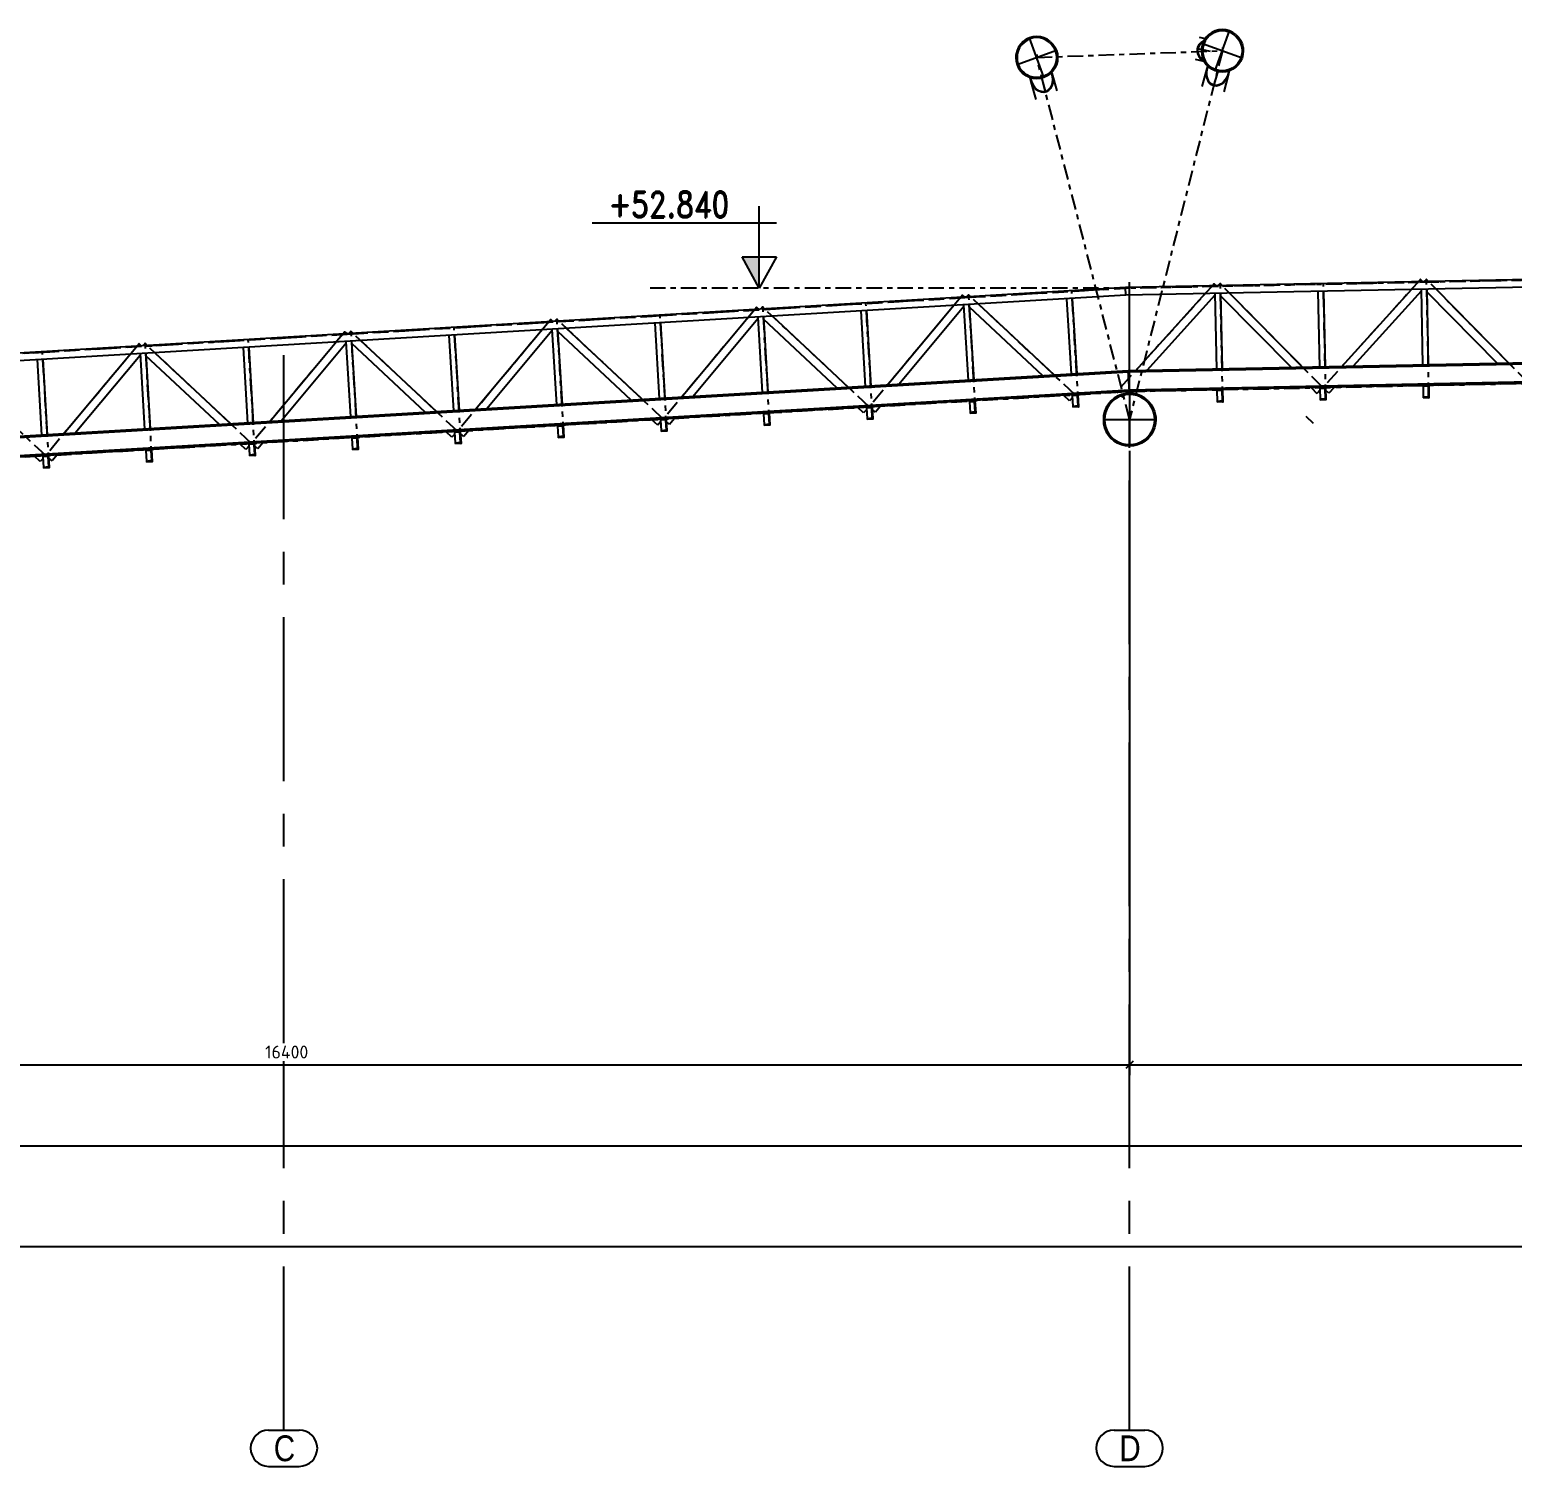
# Model space of a CAD drawing. Header units: millimetres. Extents: x 2368 to 8313, y 7493 to 11698.
# Drawn here: x 4675.3 to 4962.8, y 10291.8 to 10570.3 of the extents above; entities that cross this region are included whole.
import ezdxf
from ezdxf.enums import TextEntityAlignment as Align

# ---------------------------------------------------------------- set-up
doc = ezdxf.new("R2010")
doc.units = ezdxf.units.MM
for name, pattern in [('CENTER', [50.8, 31.75, -6.35, 6.35, -6.35]), ('XKITLINE00', [0]), ('XKITLINE02', [4, 2, -2]), ('XKITLINE03', [6, 3, -1, 1, -1])]:
    doc.linetypes.add(name, pattern=pattern)
doc.layers.add('3', color=120, linetype='Continuous')
doc.styles.add('ARIAL_NARROW', font='ARIALN.TTF')
doc.styles.add('ISOCPEUR', font='isocpeur.ttf')
doc.styles.add('ROMAND', font='romand.shx')

msp = doc.modelspace()

# ---------------------------------------------------------------- linework, layer by layer
at = {"color": 8, "linetype": 'XKITLINE00'}
for p, q in [((4868.5582, 10568.4735), (4867.9785, 10568.0625)), ((4869.1996, 10568.7763), (4868.5582, 10568.4735)), ((4869.2803, 10568.5517), (4868.6762, 10568.2665)), ((4869.8832, 10568.9617), (4869.1996, 10568.7763)), ((4869.9242, 10568.7264), (4869.2803, 10568.5517)), ((4870.5882, 10569.0241), (4869.8832, 10568.9617)), ((4870.5882, 10568.7852), (4869.9242, 10568.7264)), ((4871.2932, 10568.9617), (4870.5882, 10569.0241)), ((4871.2522, 10568.7264), (4870.5882, 10568.7852)), ((4871.8961, 10568.5517), (4871.2522, 10568.7264)), ((4871.9768, 10568.7763), (4871.2932, 10568.9617)), ((4872.5002, 10568.2665), (4871.8961, 10568.5517)), ((4872.6182, 10568.4735), (4871.9768, 10568.7763)), ((4873.1979, 10568.0625), (4872.6182, 10568.4735)), ((4903.0518, 10568.6457), (4902.1344, 10568.8466)), ((4903.0707, 10568.3803), (4902.9953, 10568.1798)), ((4903.0518, 10568.6457), (4903.0978, 10568.5593)), ((4903.0978, 10568.5593), (4903.0707, 10568.3803)), ((4903.478, 10568.8686), (4903.0721, 10568.2817)), ((4903.6588, 10568.715), (4903.2765, 10568.1623)), ((4903.9785, 10569.3751), (4903.478, 10568.8686)), ((4904.1302, 10569.1921), (4903.6588, 10568.715)), ((4904.5582, 10569.786), (4903.9785, 10569.3751)), ((4904.6762, 10569.5791), (4904.1302, 10569.1921)), ((4905.1996, 10570.0888), (4904.5582, 10569.786)), ((4905.2803, 10569.8643), (4904.6762, 10569.5791)), ((4905.8832, 10570.2742), (4905.1996, 10570.0888)), ((4905.9242, 10570.0389), (4905.2803, 10569.8643)), ((4906.5882, 10570.3366), (4905.8832, 10570.2742)), ((4906.5882, 10570.0977), (4905.9242, 10570.0389)), ((4907.2932, 10570.2742), (4906.5882, 10570.3366)), ((4907.2522, 10570.0389), (4906.5882, 10570.0977)), ((4907.8961, 10569.8643), (4907.2522, 10570.0389)), ((4907.9768, 10570.0888), (4907.2932, 10570.2742)), ((4908.5002, 10569.5791), (4907.8961, 10569.8643)), ((4908.6182, 10569.786), (4907.9768, 10570.0888)), ((4909.0462, 10569.1921), (4908.5002, 10569.5791)), ((4909.1979, 10569.3751), (4908.6182, 10569.786)), ((4909.0462, 10569.1921), (4909.5175, 10568.715)), ((4909.1979, 10569.3751), (4909.6983, 10568.8686)), ((4909.5175, 10568.715), (4909.8999, 10568.1623)), ((4909.6983, 10568.8686), (4910.1042, 10568.2817)), ((4866.5899, 10565.6275), (4866.5282, 10564.9137)), ((4866.5282, 10565.546), (4866.5282, 10564.9137)), ((4866.773, 10566.3196), (4866.5899, 10565.6275)), ((4866.8223, 10565.586), (4866.7642, 10564.9137)), ((4867.0721, 10566.9689), (4866.773, 10566.3196)), ((4866.9948, 10566.2379), (4866.8223, 10565.586)), ((4867.2765, 10566.8495), (4866.9948, 10566.2379)), ((4867.478, 10567.5559), (4867.0721, 10566.9689)), ((4867.6588, 10567.4023), (4867.2765, 10566.8495)), ((4867.9785, 10568.0625), (4867.478, 10567.5559)), ((4868.1302, 10567.8795), (4867.6588, 10567.4023)), ((4868.6762, 10568.2665), (4868.1302, 10567.8795)), ((4873.0462, 10567.8795), (4872.5002, 10568.2665)), ((4873.0462, 10567.8795), (4873.5175, 10567.4023)), ((4873.1979, 10568.0625), (4873.6983, 10567.5559)), ((4873.5175, 10567.4023), (4873.8999, 10566.8495)), ((4873.6983, 10567.5559), (4874.1042, 10566.9689)), ((4873.8999, 10566.8495), (4874.1816, 10566.2379)), ((4874.1042, 10566.9689), (4874.4033, 10566.3196)), ((4874.1816, 10566.2379), (4874.3541, 10565.586)), ((4874.3541, 10565.586), (4874.4122, 10564.9137)), ((4874.4033, 10566.3196), (4874.5865, 10565.6275)), ((4874.5865, 10565.6275), (4874.6482, 10564.9137)), ((4874.6482, 10565.546), (4874.6482, 10564.9137)), ((4901.6944, 10566.612), (4901.677, 10566.1196)), ((4901.677, 10566.1196), (4901.7883, 10565.6285)), ((4901.8396, 10567.081), (4901.6944, 10566.612)), ((4901.7883, 10565.6285), (4902.0227, 10565.1633)), ((4901.8108, 10566.5907), (4901.7942, 10566.1208)), ((4901.7942, 10566.1208), (4901.9004, 10565.6521)), ((4901.9493, 10567.0382), (4901.8108, 10566.5907)), ((4902.1053, 10567.503), (4901.8396, 10567.081)), ((4901.9004, 10565.6521), (4902.1241, 10565.2081)), ((4902.2029, 10567.4409), (4901.9493, 10567.0382)), ((4902.4783, 10567.8569), (4902.1053, 10567.503)), ((4902.5589, 10567.7787), (4902.2029, 10567.4409)), ((4902.9397, 10568.1249), (4902.4783, 10567.8569)), ((4902.5899, 10566.9405), (4902.5282, 10566.2268)), ((4902.5282, 10566.8551), (4902.5282, 10566.2268)), ((4902.5282, 10566.2268), (4902.5899, 10565.5132)), ((4902.923, 10567.9902), (4902.5589, 10567.7787)), ((4902.773, 10567.6325), (4902.5899, 10566.9405)), ((4902.5899, 10565.5132), (4902.773, 10564.8212)), ((4902.8223, 10566.899), (4902.7642, 10566.2268)), ((4902.7642, 10566.2268), (4902.8223, 10565.5547)), ((4903.0721, 10568.2817), (4902.773, 10567.6325)), ((4902.9948, 10567.5508), (4902.8223, 10566.899)), ((4902.8223, 10565.5547), (4902.9948, 10564.9029)), ((4902.9858, 10568.1396), (4902.923, 10567.9902)), ((4902.9858, 10568.1396), (4902.9397, 10568.1249)), ((4902.9953, 10568.1798), (4902.9858, 10568.1396)), ((4903.2765, 10568.1623), (4902.9948, 10567.5508)), ((4909.8999, 10568.1623), (4910.1816, 10567.5508)), ((4910.1042, 10568.2817), (4910.4033, 10567.6325)), ((4910.1816, 10567.5508), (4910.3541, 10566.899)), ((4910.3541, 10565.5547), (4910.1816, 10564.9029)), ((4910.3541, 10566.899), (4910.4122, 10566.2268)), ((4910.4122, 10566.2268), (4910.3541, 10565.5547)), ((4910.4033, 10567.6325), (4910.5865, 10566.9405)), ((4910.5865, 10565.5132), (4910.4033, 10564.8212)), ((4910.5865, 10566.9405), (4910.6482, 10566.2268)), ((4910.6482, 10566.2268), (4910.5865, 10565.5132)), ((4910.6482, 10566.8551), (4910.6482, 10566.2268)), ((4866.5282, 10564.9137), (4866.5899, 10564.2)), ((4866.5899, 10564.2), (4866.773, 10563.5079)), ((4866.7642, 10564.9137), (4866.8223, 10564.2415)), ((4866.773, 10563.5079), (4867.0721, 10562.8585)), ((4866.8223, 10564.2415), (4866.9948, 10563.5896)), ((4866.9948, 10563.5896), (4867.2765, 10562.978)), ((4867.0721, 10562.8585), (4867.478, 10562.2716)), ((4867.2765, 10562.978), (4867.6588, 10562.4252)), ((4873.8999, 10562.978), (4873.5175, 10562.4252)), ((4874.1042, 10562.8585), (4873.6983, 10562.2716)), ((4874.1816, 10563.5896), (4873.8999, 10562.978)), ((4874.4033, 10563.5079), (4874.1042, 10562.8585)), ((4874.3541, 10564.2415), (4874.1816, 10563.5896)), ((4874.4122, 10564.9137), (4874.3541, 10564.2415)), ((4874.5865, 10564.2), (4874.4033, 10563.5079)), ((4874.6482, 10564.9137), (4874.5865, 10564.2)), ((4903.0809, 10564.1593), (4901.4038, 10564.5265)), ((4902.0227, 10565.1633), (4902.3685, 10564.7473)), ((4902.1241, 10565.2081), (4902.4541, 10564.8111)), ((4902.8083, 10564.4014), (4902.3685, 10564.7473)), ((4902.8738, 10564.481), (4902.4541, 10564.8111)), ((4903.557, 10562.8323), (4902.6017, 10559.3223)), ((4902.773, 10564.8212), (4903.0721, 10564.172)), ((4903.0071, 10564.301), (4902.8083, 10564.4014)), ((4902.9311, 10564.4521), (4902.8738, 10564.481)), ((4902.9311, 10564.4521), (4903.0071, 10564.301)), ((4902.9311, 10564.4521), (4902.9607, 10564.4138)), ((4902.9948, 10564.9029), (4903.2765, 10564.2914)), ((4903.0071, 10564.301), (4903.0209, 10564.2831)), ((4903.0721, 10564.172), (4903.478, 10563.5851)), ((4903.2765, 10564.2914), (4903.6588, 10563.7387)), ((4903.557, 10562.8323), (4903.4452, 10562.1815)), ((4903.478, 10563.5851), (4903.9785, 10563.0786)), ((4903.6541, 10562.8083), (4903.5474, 10562.1871)), ((4903.7246, 10563.3116), (4903.557, 10562.8323)), ((4903.8002, 10563.2261), (4903.6541, 10562.8083)), ((4903.6588, 10563.7387), (4904.1302, 10563.2616)), ((4903.7383, 10563.3205), (4903.7246, 10563.3116)), ((4903.7246, 10563.3116), (4903.8002, 10563.2261)), ((4903.8045, 10563.229), (4903.8002, 10563.2261)), ((4903.8178, 10563.2401), (4903.8045, 10563.229)), ((4904.5582, 10562.6677), (4903.9785, 10563.0786)), ((4904.6762, 10562.8746), (4904.1302, 10563.2616)), ((4905.1996, 10562.3649), (4904.5582, 10562.6677)), ((4905.2803, 10562.5894), (4904.6762, 10562.8746)), ((4905.9242, 10562.4148), (4905.2803, 10562.5894)), ((4907.8961, 10562.5894), (4907.2522, 10562.4148)), ((4908.5002, 10562.8746), (4907.8961, 10562.5894)), ((4908.6182, 10562.6677), (4907.9768, 10562.3649)), ((4909.0462, 10563.2616), (4908.5002, 10562.8746)), ((4909.1979, 10563.0786), (4908.6182, 10562.6677)), ((4909.5175, 10563.7387), (4909.0462, 10563.2616)), ((4909.6983, 10563.5851), (4909.1979, 10563.0786)), ((4909.8999, 10564.2914), (4909.5175, 10563.7387)), ((4910.1042, 10564.172), (4909.6983, 10563.5851)), ((4910.1816, 10564.9029), (4909.8999, 10564.2914)), ((4910.4033, 10564.8212), (4910.1042, 10564.172)), ((4867.478, 10562.2716), (4867.9785, 10561.765)), ((4867.6588, 10562.4252), (4868.1302, 10561.948)), ((4868.5582, 10561.354), (4867.9785, 10561.765)), ((4868.6762, 10561.561), (4868.1302, 10561.948)), ((4869.1996, 10561.0512), (4868.5582, 10561.354)), ((4869.2803, 10561.2758), (4868.6762, 10561.561)), ((4869.8832, 10560.8658), (4869.1996, 10561.0512)), ((4869.9242, 10561.1011), (4869.2803, 10561.2758)), ((4869.2906, 10561.0266), (4869.2829, 10561.022)), ((4869.3876, 10560.98), (4869.2829, 10561.022)), ((4869.2829, 10561.022), (4869.2965, 10560.8621)), ((4869.2965, 10560.8621), (4869.4612, 10560.2264)), ((4869.4108, 10560.9939), (4869.3876, 10560.98)), ((4869.3876, 10560.98), (4869.3968, 10560.8712)), ((4869.3968, 10560.8712), (4869.554, 10560.2645)), ((4869.4612, 10560.2264), (4870.4165, 10556.7926)), ((4869.4612, 10560.2264), (4869.7279, 10559.6325)), ((4869.554, 10560.2645), (4869.8085, 10559.6977)), ((4869.8085, 10559.6977), (4870.1475, 10559.1992)), ((4870.5882, 10560.8033), (4869.8832, 10560.8658)), ((4870.5882, 10561.0423), (4869.9242, 10561.1011)), ((4871.2522, 10561.1011), (4870.5882, 10561.0423)), ((4871.2932, 10560.8658), (4870.5882, 10560.8033)), ((4871.8961, 10561.2758), (4871.2522, 10561.1011)), ((4871.9768, 10561.0512), (4871.2932, 10560.8658)), ((4872.5002, 10561.561), (4871.8961, 10561.2758)), ((4872.6182, 10561.354), (4871.9768, 10561.0512)), ((4873.0462, 10561.948), (4872.5002, 10561.561)), ((4873.1979, 10561.765), (4872.6182, 10561.354)), ((4873.5175, 10562.4252), (4873.0462, 10561.948)), ((4873.6983, 10562.2716), (4873.1979, 10561.765)), ((4873.3836, 10561.9344), (4873.3681, 10561.9373)), ((4873.3977, 10561.935), (4873.3836, 10561.9344)), ((4873.4704, 10562.0178), (4873.3977, 10561.935)), ((4873.3977, 10561.935), (4873.4328, 10561.857)), ((4873.5865, 10560.0392), (4873.426, 10559.4956)), ((4873.4328, 10561.857), (4873.59, 10561.2502)), ((4873.4704, 10562.0178), (4873.4467, 10562.0169)), ((4873.4704, 10562.0178), (4873.5256, 10561.8951)), ((4873.6867, 10559.9903), (4873.5184, 10559.4207)), ((4873.5256, 10561.8951), (4874.4809, 10558.4613)), ((4873.5256, 10561.8951), (4873.6904, 10561.2593)), ((4873.6422, 10560.634), (4873.5865, 10560.0392)), ((4873.59, 10561.2502), (4873.6422, 10560.634)), ((4873.745, 10560.6136), (4873.6867, 10559.9903)), ((4873.6904, 10561.2593), (4873.745, 10560.6136)), ((4903.4452, 10562.1815), (4903.4457, 10561.5368)), ((4903.4457, 10561.5368), (4903.5583, 10560.9307)), ((4903.5474, 10562.1871), (4903.5479, 10561.5719)), ((4903.5479, 10561.5719), (4903.6554, 10560.9935)), ((4903.5583, 10560.9307), (4903.7775, 10560.3935)), ((4903.6554, 10560.9935), (4903.8645, 10560.4808)), ((4903.7775, 10560.3935), (4904.0922, 10559.9522)), ((4903.8645, 10560.4808), (4904.1649, 10560.0596)), ((4904.4867, 10559.6289), (4904.0922, 10559.9522)), ((4904.5413, 10559.7511), (4904.1649, 10560.0596)), ((4904.9751, 10559.5706), (4904.5413, 10559.7511)), ((4905.8832, 10562.1795), (4905.1996, 10562.3649)), ((4906.5882, 10562.1171), (4905.8832, 10562.1795)), ((4906.5882, 10562.356), (4905.9242, 10562.4148)), ((4906.3944, 10559.8537), (4905.9254, 10559.6232)), ((4906.4285, 10559.7364), (4905.937, 10559.4949)), ((4906.8278, 10560.2071), (4906.3944, 10559.8537)), ((4906.8826, 10560.1067), (4906.4285, 10559.7364)), ((4907.2522, 10562.4148), (4906.5882, 10562.356)), ((4907.2932, 10562.1795), (4906.5882, 10562.1171)), ((4907.2037, 10560.6657), (4906.8278, 10560.2071)), ((4907.8088, 10561.7783), (4906.8535, 10558.2683)), ((4907.2765, 10560.5872), (4906.8826, 10560.1067)), ((4907.5034, 10561.2065), (4907.2037, 10560.6657)), ((4907.5905, 10561.1539), (4907.2765, 10560.5872)), ((4907.9768, 10562.3649), (4907.2932, 10562.1795)), ((4907.7117, 10561.8024), (4907.5034, 10561.2065)), ((4907.8088, 10561.7783), (4907.5905, 10561.1539)), ((4907.7964, 10562.2954), (4907.7117, 10561.8024)), ((4907.788, 10562.312), (4907.7847, 10562.3128)), ((4907.788, 10562.312), (4907.7964, 10562.2954)), ((4907.9052, 10562.3395), (4907.7964, 10562.2954)), ((4907.9052, 10562.3395), (4907.8088, 10561.7783)), ((4907.9025, 10562.3448), (4907.9052, 10562.3395)), ((4869.7279, 10559.6325), (4870.0831, 10559.1102)), ((4870.5091, 10558.6857), (4870.0831, 10559.1102)), ((4870.554, 10558.7941), (4870.1475, 10559.1992)), ((4870.9844, 10558.3803), (4870.5091, 10558.6857)), ((4871.0076, 10558.5027), (4870.554, 10558.7941)), ((4871.4852, 10558.2093), (4870.9844, 10558.3803)), ((4871.4856, 10558.3395), (4871.0076, 10558.5027)), ((4871.9864, 10558.1813), (4871.4852, 10558.2093)), ((4871.9639, 10558.3128), (4871.4856, 10558.3395)), ((4872.4186, 10558.4238), (4871.9639, 10558.3128)), ((4872.4629, 10558.2977), (4871.9864, 10558.1813)), ((4872.827, 10558.6671), (4872.4186, 10558.4238)), ((4872.8908, 10558.5526), (4872.4629, 10558.2977)), ((4873.1685, 10559.0305), (4872.827, 10558.6671)), ((4873.2486, 10558.9333), (4872.8908, 10558.5526)), ((4873.426, 10559.4956), (4873.1685, 10559.0305)), ((4873.5184, 10559.4207), (4873.2486, 10558.9333)), ((4904.9412, 10559.4398), (4904.4867, 10559.6289)), ((4905.4328, 10559.3943), (4904.9412, 10559.4398)), ((4905.4443, 10559.5273), (4904.9751, 10559.5706)), ((4905.937, 10559.4949), (4905.4328, 10559.3943)), ((4905.9254, 10559.6232), (4905.4443, 10559.5273)), ((4886.2819, 10499.3027), (4885.6022, 10498.881)), ((4887.0184, 10499.6115), (4886.2819, 10499.3027)), ((4887.0913, 10499.3843), (4886.3891, 10499.0898)), ((4887.7935, 10499.7999), (4887.0184, 10499.6115)), ((4887.8304, 10499.5639), (4887.0913, 10499.3843)), ((4888.5882, 10499.8632), (4887.7935, 10499.7999)), ((4888.5882, 10499.6243), (4887.8304, 10499.5639)), ((4889.3829, 10499.7999), (4888.5882, 10499.8632)), ((4889.346, 10499.5639), (4888.5882, 10499.6243)), ((4890.0851, 10499.3843), (4889.346, 10499.5639)), ((4890.158, 10499.6115), (4889.3829, 10499.7999)), ((4890.7873, 10499.0898), (4890.0851, 10499.3843)), ((4890.8945, 10499.3027), (4890.158, 10499.6115)), ((4891.5741, 10498.881), (4890.8945, 10499.3027)), ((4884.0619, 10497.0552), (4883.7568, 10496.3097)), ((4884.2721, 10496.9468), (4883.9813, 10496.2359)), ((4884.4784, 10497.7433), (4884.0619, 10497.0552)), ((4884.6693, 10497.6029), (4884.2721, 10496.9468)), ((4884.9961, 10498.3569), (4884.4784, 10497.7433)), ((4885.163, 10498.188), (4884.6693, 10497.6029)), ((4885.6022, 10498.881), (4884.9961, 10498.3569)), ((4885.741, 10498.6877), (4885.163, 10498.188)), ((4886.3891, 10499.0898), (4885.741, 10498.6877)), ((4891.4354, 10498.6877), (4890.7873, 10499.0898)), ((4892.0134, 10498.188), (4891.4354, 10498.6877)), ((4892.1803, 10498.3569), (4891.5741, 10498.881)), ((4892.0134, 10498.188), (4892.5071, 10497.6029)), ((4892.1803, 10498.3569), (4892.698, 10497.7433)), ((4892.5071, 10497.6029), (4892.9042, 10496.9468)), ((4892.698, 10497.7433), (4893.1145, 10497.0552)), ((4892.9042, 10496.9468), (4893.1951, 10496.2359)), ((4893.1145, 10497.0552), (4893.4196, 10496.3097)), ((4883.5707, 10495.525), (4883.5082, 10494.7205)), ((4883.5082, 10494.7205), (4883.5707, 10493.9161)), ((4883.7568, 10496.3097), (4883.5707, 10495.525)), ((4883.5707, 10493.9161), (4883.7568, 10493.1314)), ((4883.8038, 10495.4877), (4883.7442, 10494.7205)), ((4883.7442, 10494.7205), (4883.8038, 10493.9534)), ((4883.9813, 10496.2359), (4883.8038, 10495.4877)), ((4883.8038, 10493.9534), (4883.9813, 10493.2052)), ((4893.1951, 10496.2359), (4893.3725, 10495.4877)), ((4893.3725, 10493.9534), (4893.1951, 10493.2052)), ((4893.3725, 10495.4877), (4893.4322, 10494.7205)), ((4893.4322, 10494.7205), (4893.3725, 10493.9534)), ((4893.4196, 10496.3097), (4893.6056, 10495.525)), ((4893.6056, 10493.9161), (4893.4196, 10493.1314)), ((4893.6056, 10495.525), (4893.6682, 10494.7205)), ((4893.6682, 10494.7205), (4893.6056, 10493.9161)), ((4893.6682, 10495.3506), (4893.6682, 10494.7205)), ((4883.7568, 10493.1314), (4884.0619, 10492.3858)), ((4883.9813, 10493.2052), (4884.2721, 10492.4943)), ((4884.0619, 10492.3858), (4884.4784, 10491.6978)), ((4884.2721, 10492.4943), (4884.6693, 10491.8382)), ((4884.4784, 10491.6978), (4884.9961, 10491.0842)), ((4884.6693, 10491.8382), (4885.163, 10491.2531)), ((4885.6022, 10490.5601), (4884.9961, 10491.0842)), ((4885.741, 10490.7534), (4885.163, 10491.2531)), ((4886.3891, 10490.3513), (4885.741, 10490.7534)), ((4891.4354, 10490.7534), (4890.7873, 10490.3513)), ((4892.0134, 10491.2531), (4891.4354, 10490.7534)), ((4892.1803, 10491.0842), (4891.5741, 10490.5601)), ((4892.5071, 10491.8382), (4892.0134, 10491.2531)), ((4892.698, 10491.6978), (4892.1803, 10491.0842)), ((4892.9042, 10492.4943), (4892.5071, 10491.8382)), ((4893.1145, 10492.3858), (4892.698, 10491.6978)), ((4893.1951, 10493.2052), (4892.9042, 10492.4943)), ((4893.4196, 10493.1314), (4893.1145, 10492.3858)), ((4886.2819, 10490.1384), (4885.6022, 10490.5601)), ((4887.0184, 10489.8296), (4886.2819, 10490.1384)), ((4887.0913, 10490.0568), (4886.3891, 10490.3513)), ((4887.7935, 10489.6412), (4887.0184, 10489.8296)), ((4887.8304, 10489.8772), (4887.0913, 10490.0568)), ((4888.5882, 10489.5779), (4887.7935, 10489.6412)), ((4888.5882, 10489.8168), (4887.8304, 10489.8772)), ((4889.346, 10489.8772), (4888.5882, 10489.8168)), ((4889.3829, 10489.6412), (4888.5882, 10489.5779)), ((4890.0851, 10490.0568), (4889.346, 10489.8772)), ((4890.158, 10489.8296), (4889.3829, 10489.6412)), ((4890.7873, 10490.3513), (4890.0851, 10490.0568)), ((4890.8945, 10490.1384), (4890.158, 10489.8296)), ((4891.5741, 10490.5601), (4890.8945, 10490.1384))]:
    msp.add_line(p, q, dxfattribs=at)
at = {"color": 3, "linetype": 'XKITLINE00'}
for p, q in [((4871.9768, 10561.1164), (4869.1996, 10568.7783)), ((4905.1996, 10562.4285), (4907.9768, 10570.0908)), ((4866.773, 10563.553), (4874.4033, 10566.3417)), ((4902.773, 10567.654), (4910.4033, 10564.8652)), ((4888.5882, 10499.8632), (4888.5882, 10489.6609)), ((4883.5082, 10494.762), (4893.6682, 10494.762)), ((4721.6155, 10298.7746), (4727.5608, 10298.7746)), ((4885.6155, 10298.7746), (4891.5608, 10298.7746)), ((4721.6155, 10291.7746), (4727.5608, 10291.7746)), ((4885.6155, 10291.7746), (4891.5608, 10291.7746))]:
    msp.add_line(p, q, dxfattribs=at)
at = {"color": 7, "linetype": 'XKITLINE00'}
for p, q in [((4871.1273, 10568.7375), (4871.3391, 10568.9492)), ((4907.1267, 10570.05), (4907.3386, 10570.2619)), ((4901.7883, 10565.6285), (4901.8804, 10565.7401)), ((4901.7883, 10565.6285), (4901.7883, 10565.6285)), ((4902.5899, 10565.5132), (4902.8071, 10565.7304)), ((4866.5899, 10564.2), (4866.8071, 10564.4172)), ((4902.8937, 10564.3582), (4902.9463, 10564.4219)), ((4869.4641, 10560.6114), (4869.2965, 10560.8621)), ((4869.2965, 10560.8621), (4869.2965, 10560.8621)), ((4903.6028, 10561.2761), (4903.4457, 10561.5368)), ((4904.6321, 10559.5684), (4904.5031, 10559.7824)), ((4907.8304, 10561.904), (4907.7516, 10562.0347)), ((4870.9345, 10558.4123), (4870.7735, 10558.6531)), ((5216.5882, 10527.006), (4887.8054, 10520.3372)), ((5216.5882, 10525.5057), (4887.8649, 10518.8381)), ((4887.8054, 10520.3372), (4558.9667, 10500.8927)), ((4887.8649, 10518.8381), (4887.8054, 10520.3372)), ((4887.8649, 10518.8381), (4887.8054, 10520.3372)), ((4905.0036, 10521.0641), (4904.6554, 10520.679)), ((4905.4127, 10520.6943), (4905.0036, 10521.0641)), ((4906.166, 10521.09), (4905.7728, 10520.7016)), ((4906.166, 10521.09), (4906.5344, 10520.7171)), ((4925.1403, 10519.5942), (4925.4378, 10504.9266)), ((4926.24, 10519.6165), (4926.5375, 10504.9489)), ((4943.2656, 10519.9618), (4929.7527, 10505.0141)), ((4945.1432, 10519.6529), (4931.9498, 10505.0587)), ((4944.9954, 10521.8753), (4944.6472, 10521.4901)), ((4945.4045, 10521.5055), (4944.9954, 10521.8753)), ((4945.1361, 10519.9997), (4945.4337, 10505.3322)), ((4946.1578, 10521.9012), (4945.7646, 10521.5128)), ((4946.1578, 10521.9012), (4946.5262, 10521.5282)), ((4946.2359, 10520.0221), (4946.5334, 10505.3545)), ((4946.2458, 10519.5353), (4959.9823, 10505.6273)), ((4947.9789, 10520.0574), (4962.187, 10505.672)), ((4887.8649, 10518.8381), (4559.0885, 10499.3973)), ((4817.4283, 10516.5569), (4817.0502, 10516.1534)), ((4817.811, 10516.1984), (4817.4283, 10516.5569)), ((4854.5436, 10516.8678), (4841.6208, 10501.4079)), ((4856.4319, 10516.632), (4843.8146, 10501.5376)), ((4856.1981, 10518.8471), (4855.8649, 10518.4485)), ((4856.6214, 10518.4932), (4856.1981, 10518.8471)), ((4856.4114, 10516.9782), (4857.2774, 10502.3337)), ((4857.3586, 10518.918), (4856.9806, 10518.5145)), ((4857.7414, 10518.5595), (4857.3586, 10518.918)), ((4857.5095, 10517.0431), (4858.3754, 10502.3986)), ((4871.8034, 10503.1927), (4857.5382, 10516.5573)), ((4874.0047, 10503.3228), (4859.25, 10517.1461)), ((4876.3765, 10518.1588), (4877.2425, 10503.5143)), ((4877.4746, 10518.2237), (4878.3406, 10503.5792)), ((4903.2738, 10519.1506), (4889.7608, 10504.2028)), ((4905.1514, 10518.8417), (4891.958, 10504.2474)), ((4905.1443, 10519.1886), (4905.4419, 10504.5209)), ((4906.2441, 10519.2109), (4906.5416, 10504.5432)), ((4906.254, 10518.7241), (4919.9906, 10504.8161)), ((4907.9871, 10519.2462), (4922.1953, 10504.8608)), ((4776.3374, 10514.1249), (4776.0042, 10513.7263)), ((4776.7608, 10513.771), (4776.3374, 10514.1249)), ((4777.498, 10514.1958), (4777.1199, 10513.7923)), ((4777.8807, 10513.8373), (4777.498, 10514.1958)), ((4814.6132, 10514.5067), (4801.6904, 10499.0467)), ((4816.5016, 10514.2709), (4803.8842, 10499.1764)), ((4816.2678, 10516.486), (4815.9346, 10516.0874)), ((4816.6911, 10516.1321), (4816.2678, 10516.486)), ((4816.4811, 10514.6171), (4817.347, 10499.9725)), ((4817.5792, 10514.682), (4818.4451, 10500.0374)), ((4831.8731, 10500.8315), (4817.6079, 10514.1962)), ((4834.0744, 10500.9616), (4819.3197, 10514.7849)), ((4836.4463, 10515.7977), (4837.3122, 10501.1531)), ((4837.5444, 10515.8626), (4838.4103, 10501.218)), ((4736.4071, 10511.7638), (4736.0739, 10511.3652)), ((4736.8305, 10511.4099), (4736.4071, 10511.7638)), ((4737.5677, 10511.8347), (4737.1896, 10511.4312)), ((4737.9504, 10511.4761), (4737.5677, 10511.8347)), ((4756.5856, 10511.0754), (4757.4516, 10496.4307)), ((4757.6837, 10511.1404), (4758.5497, 10496.4957)), ((4774.6829, 10512.1455), (4761.76, 10496.6855)), ((4776.5712, 10511.9098), (4763.9538, 10496.8152)), ((4776.5508, 10512.256), (4777.4167, 10497.6113)), ((4777.6489, 10512.3209), (4778.5148, 10497.6763)), ((4791.9429, 10498.4703), (4777.6776, 10511.8351)), ((4794.1442, 10498.6005), (4779.3894, 10512.4238)), ((4796.516, 10513.4365), (4797.3819, 10498.7919)), ((4797.6141, 10513.5015), (4798.48, 10498.8569)), ((5216.5071, 10510.831), (4888.5071, 10504.1774)), ((4696.4768, 10509.4027), (4696.1436, 10509.0041)), ((4696.9002, 10509.0488), (4696.4768, 10509.4027)), ((4697.6373, 10509.4736), (4697.2592, 10509.07)), ((4698.0201, 10509.115), (4697.6373, 10509.4736)), ((4716.6553, 10508.7143), (4717.5213, 10494.0696)), ((4717.7534, 10508.7793), (4718.6194, 10494.1345)), ((4734.7526, 10509.7844), (4721.8296, 10494.3243)), ((4736.6409, 10509.5487), (4724.0234, 10494.454)), ((4736.6204, 10509.8949), (4737.4864, 10495.2501)), ((4737.7185, 10509.9598), (4738.5845, 10495.3151)), ((4752.0127, 10496.1091), (4737.7473, 10509.474)), ((4754.2139, 10496.2393), (4739.4591, 10510.0627)), ((5216.5105, 10510.6611), (4888.5105, 10504.0074)), ((5216.5127, 10510.5547), (4888.5127, 10503.9011)), ((4676.725, 10506.3532), (4677.591, 10491.7084)), ((4677.8231, 10506.4182), (4678.689, 10491.7733)), ((4694.8222, 10507.4233), (4681.8992, 10491.9631)), ((4696.7106, 10507.1876), (4684.093, 10492.0928)), ((4696.6901, 10507.5338), (4697.5561, 10492.889)), ((4697.7882, 10507.5987), (4698.6542, 10492.9539)), ((4712.0824, 10493.7479), (4697.8169, 10507.1129)), ((4714.2837, 10493.8781), (4699.5287, 10507.7016)), ((5216.5826, 10507.1082), (4888.5826, 10500.4546)), ((5216.5847, 10507.0018), (4888.5847, 10500.3482)), ((4888.352, 10504.1712), (4560.352, 10484.7757)), ((4888.3621, 10504.0015), (4560.3621, 10484.606)), ((4888.3684, 10503.8953), (4560.3684, 10484.4998)), ((4888.5882, 10500.1782), (4888.352, 10504.1712)), ((4888.5341, 10502.8458), (4888.4368, 10502.7382)), ((4888.5882, 10500.1782), (4888.5071, 10504.1774)), ((4888.5718, 10500.4541), (4560.5719, 10481.0586)), ((4888.5781, 10500.3479), (4560.5781, 10480.9524)), ((4877.4786, 10499.5213), (4858.6116, 10498.4056)), ((4876.9337, 10498.3862), (4875.8264, 10499.4236)), ((4878.5767, 10499.5863), (4877.4786, 10499.5213)), ((4877.4786, 10499.5213), (4877.4866, 10499.3856)), ((4877.4866, 10499.3856), (4877.6144, 10499.5294)), ((4877.4866, 10499.3856), (4877.6122, 10497.2613)), ((4878.4495, 10499.3656), (4877.4866, 10499.3856)), ((4878.4495, 10499.3656), (4878.566, 10497.3946)), ((4888.5882, 10500.1782), (4878.5767, 10499.5862)), ((4878.5767, 10499.5863), (4878.7183, 10497.1905)), ((4886.3847, 10499.8496), (4886.1788, 10500.0357)), ((4887.2639, 10499.0548), (4886.9603, 10499.3293)), ((4887.6941, 10499.5308), (4887.2639, 10499.0548)), ((4888.5814, 10500.5123), (4888.5692, 10500.4988)), ((4905.523, 10500.5218), (4888.5882, 10500.1782)), ((4889.4405, 10499.7858), (4889.228, 10499.5733)), ((4889.228, 10499.5733), (4889.4405, 10499.7858)), ((4906.6227, 10500.5445), (4905.523, 10500.5222)), ((4905.523, 10500.5222), (4905.5257, 10500.3863)), ((4905.5257, 10500.3863), (4905.6589, 10500.525)), ((4905.5257, 10500.3863), (4905.5689, 10498.2587)), ((4906.4871, 10500.3289), (4905.5257, 10500.3863)), ((4906.4871, 10500.3289), (4906.5271, 10498.355)), ((4906.5011, 10499.6372), (4906.6382, 10499.78)), ((4925.5189, 10500.9274), (4906.6227, 10500.5441)), ((4906.6227, 10500.5445), (4906.6714, 10498.145)), ((4923.8645, 10500.8938), (4924.9304, 10499.8146)), ((4925.5294, 10500.4063), (4924.9304, 10499.8146)), ((4926.6186, 10500.9502), (4925.5189, 10500.9278)), ((4925.5189, 10500.9278), (4925.5216, 10500.7919)), ((4925.5216, 10500.7919), (4925.6548, 10500.9306)), ((4925.5216, 10500.7919), (4925.5648, 10498.6643)), ((4926.483, 10500.7346), (4925.5216, 10500.7919)), ((4926.483, 10500.7346), (4926.523, 10498.7606)), ((4926.497, 10500.0428), (4926.6342, 10500.1856)), ((4926.6186, 10500.9502), (4926.6673, 10498.5507)), ((4945.5148, 10501.333), (4926.6187, 10500.9497)), ((4927.2557, 10499.866), (4926.6292, 10500.4324)), ((4928.2655, 10500.9831), (4927.2557, 10499.866)), ((4946.6145, 10501.3557), (4945.5148, 10501.3334)), ((4945.5148, 10501.3334), (4945.5175, 10501.1975)), ((4945.5175, 10501.1975), (4945.6507, 10501.3362)), ((4945.5175, 10501.1975), (4945.5607, 10499.0699)), ((4946.4789, 10501.1401), (4945.5175, 10501.1975)), ((4946.4789, 10501.1401), (4946.5189, 10499.1662)), ((4946.4929, 10500.4484), (4946.63, 10500.5912)), ((4965.5107, 10501.7386), (4946.6145, 10501.3553)), ((4946.6145, 10501.3557), (4946.6632, 10498.9562)), ((4837.5484, 10497.1601), (4818.6812, 10496.0444)), ((4837.0034, 10496.0251), (4835.8962, 10497.0624)), ((4837.5791, 10496.6396), (4837.0034, 10496.0251)), ((4838.6464, 10497.2252), (4837.5483, 10497.1602)), ((4837.5483, 10497.1602), (4837.5564, 10497.0245)), ((4837.5564, 10497.0245), (4837.6841, 10497.1683)), ((4837.5564, 10497.0245), (4837.682, 10494.9002)), ((4838.5192, 10497.0045), (4837.5564, 10497.0245)), ((4838.5192, 10497.0045), (4838.6358, 10495.0335)), ((4838.5601, 10496.3138), (4838.6916, 10496.4618)), ((4857.5135, 10498.3407), (4838.6464, 10497.225)), ((4838.6464, 10497.2252), (4838.7881, 10494.8293)), ((4839.325, 10496.1665), (4838.677, 10496.7082)), ((4840.291, 10497.3223), (4839.325, 10496.1665)), ((4858.6116, 10498.4057), (4857.5135, 10498.3408)), ((4857.5135, 10498.3408), (4857.5215, 10498.205)), ((4857.5215, 10498.205), (4857.6492, 10498.3488)), ((4857.5215, 10498.205), (4857.6471, 10496.0807)), ((4858.4844, 10498.185), (4857.5215, 10498.205)), ((4858.4844, 10498.185), (4858.6009, 10496.2141)), ((4858.5252, 10497.4943), (4858.6567, 10497.6423)), ((4858.6116, 10498.4057), (4858.7532, 10496.0099)), ((4877.5094, 10499.0006), (4876.9337, 10498.3862)), ((4878.566, 10497.3946), (4877.6122, 10497.2613)), ((4877.6122, 10497.2613), (4877.6203, 10497.1255)), ((4878.7183, 10497.1905), (4877.6203, 10497.1255)), ((4878.4903, 10498.6749), (4878.6218, 10498.8229)), ((4906.5271, 10498.355), (4905.5689, 10498.2587)), ((4905.5689, 10498.2587), (4905.5716, 10498.1227)), ((4906.6714, 10498.145), (4905.5716, 10498.1227)), ((4926.523, 10498.7606), (4925.5648, 10498.6643)), ((4925.5648, 10498.6643), (4925.5675, 10498.5283)), ((4926.6673, 10498.5507), (4925.5675, 10498.5283)), ((4946.5189, 10499.1662), (4945.5607, 10499.0699)), ((4945.5607, 10499.0699), (4945.5634, 10498.9339)), ((4946.6632, 10498.9562), (4945.5634, 10498.9339)), ((4777.6528, 10493.6183), (4758.7858, 10492.5026)), ((4778.7509, 10493.6835), (4777.6528, 10493.6186)), ((4777.6528, 10493.6186), (4777.6608, 10493.4828)), ((4777.6608, 10493.4828), (4777.7886, 10493.6266)), ((4797.618, 10494.7989), (4778.7509, 10493.6832)), ((4778.7509, 10493.6835), (4778.8926, 10491.2877)), ((4797.0731, 10493.664), (4795.966, 10494.7012)), ((4797.6488, 10494.2785), (4797.0731, 10493.664)), ((4798.7161, 10494.8641), (4797.618, 10494.7991)), ((4797.618, 10494.7991), (4797.626, 10494.6634)), ((4797.626, 10494.6634), (4797.7538, 10494.8072)), ((4797.626, 10494.6634), (4797.7517, 10492.5391)), ((4798.5889, 10494.6434), (4797.626, 10494.6634)), ((4798.5889, 10494.6434), (4798.7054, 10492.6724)), ((4798.6297, 10493.9527), (4798.7612, 10494.1007)), ((4817.5832, 10495.9795), (4798.7161, 10494.8638)), ((4798.7161, 10494.8641), (4798.8578, 10492.4682)), ((4799.3947, 10493.8055), (4798.7467, 10494.3471)), ((4800.3606, 10494.9611), (4799.3947, 10493.8055)), ((4818.6812, 10496.0446), (4817.5831, 10495.9797)), ((4817.5831, 10495.9797), (4817.5912, 10495.8439)), ((4817.5912, 10495.8439), (4817.7189, 10495.9877)), ((4817.5912, 10495.8439), (4817.7168, 10493.7196)), ((4818.554, 10495.8239), (4817.5912, 10495.8439)), ((4818.6706, 10493.853), (4817.7168, 10493.7196)), ((4817.7168, 10493.7196), (4817.7248, 10493.5839)), ((4818.8229, 10493.6488), (4817.7248, 10493.5839)), ((4818.554, 10495.8239), (4818.6706, 10493.853)), ((4818.5949, 10495.1332), (4818.7264, 10495.2812)), ((4818.6812, 10496.0446), (4818.8229, 10493.6488)), ((4838.6358, 10495.0335), (4837.682, 10494.9002)), ((4837.682, 10494.9002), (4837.69, 10494.7644)), ((4838.7881, 10494.8293), (4837.69, 10494.7644)), ((4858.6009, 10496.2141), (4857.6471, 10496.0807)), ((4857.6471, 10496.0807), (4857.6551, 10495.945)), ((4858.7532, 10496.0099), (4857.6551, 10495.945)), ((4883.7897, 10494.135), (4883.5707, 10493.9161)), ((4737.7225, 10491.2571), (4718.8555, 10490.1415)), ((4738.8206, 10491.3224), (4737.7225, 10491.2575)), ((4737.7225, 10491.2575), (4737.7305, 10491.1217)), ((4737.7305, 10491.1217), (4737.8583, 10491.2655)), ((4737.7305, 10491.1217), (4737.8561, 10488.9974)), ((4738.6934, 10491.1017), (4737.7305, 10491.1217)), ((4738.6934, 10491.1017), (4738.8099, 10489.1308)), ((4757.6877, 10492.4377), (4738.8206, 10491.322)), ((4738.8206, 10491.3224), (4738.9622, 10488.9266)), ((4757.1427, 10491.3029), (4756.0357, 10492.34)), ((4757.7185, 10491.9174), (4757.1427, 10491.3029)), ((4758.7858, 10492.503), (4757.6877, 10492.438)), ((4757.6877, 10492.438), (4757.6957, 10492.3023)), ((4757.6957, 10492.3023), (4757.8235, 10492.4461)), ((4757.6957, 10492.3023), (4757.8213, 10490.178)), ((4758.6586, 10492.2823), (4757.6957, 10492.3023)), ((4758.6586, 10492.2823), (4758.7751, 10490.3113)), ((4758.6994, 10491.5916), (4758.8309, 10491.7396)), ((4758.7858, 10492.503), (4758.9274, 10490.1071)), ((4759.4643, 10491.4444), (4758.8163, 10491.986)), ((4760.4302, 10492.5999), (4759.4643, 10491.4444)), ((4777.6608, 10493.4828), (4777.7865, 10491.3585)), ((4778.6237, 10493.4628), (4777.6608, 10493.4828)), ((4778.7403, 10491.4919), (4777.7865, 10491.3585)), ((4777.7865, 10491.3585), (4777.7945, 10491.2228)), ((4778.8926, 10491.2877), (4777.7945, 10491.2228)), ((4778.6237, 10493.4628), (4778.7403, 10491.4919)), ((4778.6645, 10492.7721), (4778.796, 10492.9201)), ((4798.7054, 10492.6724), (4797.7517, 10492.5391)), ((4797.7517, 10492.5391), (4797.7597, 10492.4033)), ((4798.8578, 10492.4682), (4797.7597, 10492.4033)), ((4678.9251, 10487.7808), (4677.827, 10487.7158)), ((4678.9251, 10487.7808), (4679.0668, 10485.3849)), ((4697.7922, 10488.8959), (4678.9252, 10487.7803)), ((4680.5694, 10487.8775), (4679.6037, 10486.7222)), ((4698.8903, 10488.9613), (4697.7922, 10488.8964)), ((4697.7922, 10488.8964), (4697.8002, 10488.7606)), ((4697.8002, 10488.7606), (4697.9279, 10488.9044)), ((4697.8002, 10488.7606), (4697.9258, 10486.6363)), ((4698.7631, 10488.7406), (4697.8002, 10488.7606)), ((4698.7631, 10488.7406), (4698.8796, 10486.7697)), ((4698.8039, 10488.0499), (4698.9354, 10488.198)), ((4717.7574, 10490.0765), (4698.8903, 10488.9609)), ((4698.8903, 10488.9613), (4699.0319, 10486.5655)), ((4717.2124, 10488.9418), (4716.1055, 10489.9788)), ((4717.7881, 10489.5563), (4717.2124, 10488.9418)), ((4718.8554, 10490.1419), (4717.7574, 10490.0769)), ((4717.7574, 10490.0769), (4717.7654, 10489.9412)), ((4717.7654, 10489.9412), (4717.8931, 10490.085)), ((4718.7283, 10489.9212), (4717.7654, 10489.9412)), ((4717.7654, 10489.9412), (4717.891, 10487.8169)), ((4718.8448, 10487.9502), (4717.891, 10487.8169)), ((4717.891, 10487.8169), (4717.899, 10487.6811)), ((4718.7283, 10489.9212), (4718.8448, 10487.9502)), ((4718.7691, 10489.2305), (4718.9006, 10489.3785)), ((4718.8554, 10490.1419), (4718.9971, 10487.746)), ((4719.534, 10489.0833), (4718.886, 10489.6249)), ((4720.4998, 10490.2387), (4719.534, 10489.0833)), ((4738.8099, 10489.1308), (4737.8561, 10488.9974)), ((4737.8561, 10488.9974), (4737.8642, 10488.8617)), ((4738.9622, 10488.9266), (4737.8642, 10488.8617)), ((4738.7342, 10490.411), (4738.8657, 10490.5591)), ((4758.7751, 10490.3113), (4757.8213, 10490.178)), ((4757.8213, 10490.178), (4757.8294, 10490.0422)), ((4758.9274, 10490.1071), (4757.8294, 10490.0422)), ((4677.8271, 10487.7153), (4658.96, 10486.5997)), ((4677.2821, 10486.5807), (4676.1752, 10487.6177)), ((4677.8578, 10487.1952), (4677.2821, 10486.5807)), ((4677.827, 10487.7158), (4677.8351, 10487.5801)), ((4677.8351, 10487.5801), (4677.9628, 10487.7239)), ((4677.8351, 10487.5801), (4677.9607, 10485.4558)), ((4678.7979, 10487.5601), (4677.8351, 10487.5801)), ((4678.9145, 10485.5891), (4677.9607, 10485.4558)), ((4677.9607, 10485.4558), (4677.9687, 10485.32)), ((4679.0668, 10485.3849), (4677.9687, 10485.32)), ((4678.7979, 10487.5601), (4678.9145, 10485.5891)), ((4678.8388, 10486.8694), (4678.9703, 10487.0174)), ((4679.6037, 10486.7222), (4678.9557, 10487.2638)), ((4698.8796, 10486.7697), (4697.9258, 10486.6363)), ((4697.9258, 10486.6363), (4697.9338, 10486.5006)), ((4699.0319, 10486.5655), (4697.9338, 10486.5006)), ((4718.9971, 10487.746), (4717.899, 10487.6811))]:
    msp.add_line(p, q, dxfattribs=at)
at = {"color": 241, "linetype": 'XKITLINE03'}
for p, q in [((4870.5882, 10564.9473), (4906.5882, 10566.2596)), ((4906.5882, 10566.2596), (4888.5882, 10494.762)), ((4888.5882, 10494.762), (4870.5882, 10564.9473))]:
    msp.add_line(p, q, dxfattribs=at)
at = {"color": 8, "linetype": 'XKITLINE03'}
for p, q in [((4870.5882, 10565.546), (4870.5882, 10564.9137)), ((4901.7691, 10566.6865), (4904.2434, 10566.1448)), ((4906.5882, 10566.8551), (4906.5882, 10566.2268)), ((4871.4934, 10561.0607), (4872.4487, 10557.6269)), ((4905.6829, 10562.3053), (4904.7276, 10558.7953)), ((4888.5882, 10495.3506), (4888.5882, 10494.7205))]:
    msp.add_line(p, q, dxfattribs=at)
at = {"color": 1, "linetype": 'XKITLINE03'}
for p, q in [((5217.775, 10526.8601), (4887.0809, 10520.1525)), ((4888.5988, 10520.2138), (4553.3277, 10500.389)), ((4878.7183, 10497.1905), (4877.3961, 10519.5514)), ((4905.0036, 10521.0641), (4886.077, 10500.1278)), ((4926.0687, 10500.939), (4906.166, 10521.09)), ((4906.6714, 10498.145), (4906.2171, 10520.5404)), ((4944.9954, 10521.8753), (4926.0688, 10500.939)), ((4926.6673, 10498.5507), (4926.2131, 10520.946)), ((4966.0605, 10501.7502), (4946.1578, 10521.9012)), ((4946.6632, 10498.9562), (4946.2089, 10521.3516)), ((4838.0973, 10497.1927), (4817.4283, 10516.5569)), ((4838.7881, 10494.8293), (4837.4659, 10517.1903)), ((4856.1981, 10518.8471), (4838.0974, 10497.1927)), ((4878.0276, 10499.5538), (4857.3586, 10518.918)), ((4858.7532, 10496.0099), (4857.431, 10518.3708)), ((4776.3374, 10514.1249), (4758.2367, 10492.4705)), ((4798.167, 10494.8316), (4777.498, 10514.1958)), ((4778.8926, 10491.2877), (4777.5703, 10513.6486)), ((4798.8578, 10492.4682), (4797.5355, 10514.8292)), ((4816.2678, 10516.486), (4798.1671, 10494.8316)), ((4818.8229, 10493.6488), (4817.5007, 10516.0097)), ((4736.4071, 10511.7638), (4718.3064, 10490.1094)), ((4758.2367, 10492.4705), (4737.5677, 10511.8347)), ((4738.9622, 10488.9266), (4737.64, 10511.2875)), ((4758.9274, 10490.1071), (4757.6052, 10512.4681)), ((4696.4768, 10509.4027), (4678.3761, 10487.7483)), ((4718.3063, 10490.1094), (4697.6373, 10509.4736)), ((4699.0319, 10486.5655), (4697.7097, 10508.9264)), ((4718.9971, 10487.746), (4717.6749, 10510.107)), ((4678.376, 10487.7483), (4657.707, 10507.1125)), ((4679.0668, 10485.3849), (4677.7446, 10507.7459)), ((4888.5882, 10500.1782), (5216.5882, 10506.8319)), ((4560.5882, 10480.7827), (4888.5882, 10500.1782)), ((4878.5767, 10499.5863), (4878.5767, 10499.5863)), ((4906.6227, 10500.5445), (4906.6227, 10500.5445)), ((4926.6186, 10500.9502), (4926.6186, 10500.9502)), ((4946.6145, 10501.3557), (4946.6145, 10501.3557)), ((4838.6464, 10497.2252), (4838.6464, 10497.2252)), ((4858.6115, 10498.4057), (4858.6116, 10498.4057)), ((4778.7509, 10493.6835), (4778.7509, 10493.6835)), ((4798.7161, 10494.8641), (4798.7161, 10494.8641)), ((4818.6812, 10496.0446), (4818.6812, 10496.0446)), ((4738.8206, 10491.3224), (4738.8206, 10491.3224)), ((4758.7858, 10492.503), (4758.7858, 10492.503)), ((4678.9251, 10487.7808), (4678.9251, 10487.7808)), ((4698.8902, 10488.9613), (4698.8903, 10488.9613)), ((4718.8554, 10490.1419), (4718.8554, 10490.1419))]:
    msp.add_line(p, q, dxfattribs=at)
at = {"color": 3, "linetype": 'XKITLINE02'}
for p, q in [((5216.5882, 10526.836), (4887.8121, 10520.1673)), ((4887.8121, 10520.1673), (4558.9805, 10500.7232))]:
    msp.add_line(p, q, dxfattribs=at)
at = {"color": 4, "linetype": 'XKITLINE03'}
msp.add_line((4888.5882, 10520.183), (4795.3739, 10520.183), dxfattribs=at)
at = {"color": 1, "linetype": 'XKITLINE00'}
for p, q in [((4877.3923, 10519.5422), (4877.3923, 10519.5422)), ((4887.0771, 10520.1432), (4887.0771, 10520.1432)), ((4888.5949, 10520.2046), (4888.5949, 10520.2046)), ((4904.9998, 10521.0549), (4904.9998, 10521.0549)), ((4906.1622, 10521.0808), (4906.1622, 10521.0808)), ((4906.2133, 10520.5312), (4906.2133, 10520.5312)), ((4926.2092, 10520.9368), (4926.2092, 10520.9368)), ((4944.9916, 10521.8661), (4944.9916, 10521.8661)), ((4946.154, 10521.892), (4946.154, 10521.892)), ((4946.2051, 10521.3424), (4946.2051, 10521.3424)), ((4817.4245, 10516.5477), (4817.4245, 10516.5477)), ((4837.462, 10517.181), (4837.462, 10517.181)), ((4856.1943, 10518.8379), (4856.1943, 10518.8379)), ((4857.3548, 10518.9088), (4857.3548, 10518.9088)), ((4857.4272, 10518.3616), (4857.4272, 10518.3616)), ((4776.3336, 10514.1157), (4776.3336, 10514.1157)), ((4777.4942, 10514.1866), (4777.4942, 10514.1866)), ((4797.5317, 10514.8199), (4797.5317, 10514.8199)), ((4816.2639, 10516.4768), (4816.2639, 10516.4768)), ((4817.4968, 10516.0005), (4817.4968, 10516.0005)), ((4736.4033, 10511.7546), (4736.4033, 10511.7546)), ((4737.5638, 10511.8255), (4737.5638, 10511.8255)), ((4737.6362, 10511.2783), (4737.6362, 10511.2783)), ((4757.6014, 10512.4588), (4757.6014, 10512.4588)), ((4777.5665, 10513.6394), (4777.5665, 10513.6394)), ((4696.473, 10509.3935), (4696.473, 10509.3935)), ((4697.6335, 10509.4644), (4697.6335, 10509.4644)), ((4697.7059, 10508.9172), (4697.7059, 10508.9172)), ((4717.6711, 10510.0978), (4717.6711, 10510.0978)), ((4677.7407, 10507.7367), (4677.7407, 10507.7367)), ((4878.0238, 10499.5446), (4878.0238, 10499.5446)), ((4878.5728, 10499.577), (4878.5728, 10499.577)), ((4886.0731, 10500.1186), (4886.0731, 10500.1186)), ((4888.5843, 10500.169), (4888.5843, 10500.169)), ((4888.5843, 10500.169), (4888.5843, 10500.169)), ((4906.6189, 10500.5353), (4906.6189, 10500.5353)), ((4926.0649, 10500.9298), (4926.0649, 10500.9298)), ((4926.0649, 10500.9297), (4926.0649, 10500.9297)), ((4926.6148, 10500.9409), (4926.6148, 10500.9409)), ((4946.6107, 10501.3465), (4946.6107, 10501.3465)), ((4838.0935, 10497.1835), (4838.0935, 10497.1835)), ((4838.0936, 10497.1835), (4838.0936, 10497.1835)), ((4838.6426, 10497.2159), (4838.6426, 10497.2159)), ((4858.6077, 10498.3965), (4858.6077, 10498.3965)), ((4878.7145, 10497.1812), (4878.7145, 10497.1812)), ((4906.6676, 10498.1358), (4906.6676, 10498.1358)), ((4926.6635, 10498.5414), (4926.6635, 10498.5414)), ((4946.6594, 10498.947), (4946.6594, 10498.947)), ((4778.7471, 10493.6743), (4778.7471, 10493.6743)), ((4798.1632, 10494.8224), (4798.1632, 10494.8224)), ((4798.1632, 10494.8224), (4798.1632, 10494.8224)), ((4798.7123, 10494.8548), (4798.7123, 10494.8548)), ((4818.6774, 10496.0354), (4818.6774, 10496.0354)), ((4818.8191, 10493.6396), (4818.8191, 10493.6396)), ((4838.7843, 10494.8201), (4838.7843, 10494.8201)), ((4858.7494, 10496.0007), (4858.7494, 10496.0007)), ((4738.8167, 10491.3132), (4738.8167, 10491.3132)), ((4758.2328, 10492.4613), (4758.2328, 10492.4613)), ((4758.2329, 10492.4613), (4758.2329, 10492.4613)), ((4758.7819, 10492.4937), (4758.7819, 10492.4937)), ((4778.8887, 10491.2785), (4778.8887, 10491.2785)), ((4798.8539, 10492.459), (4798.8539, 10492.459)), ((4678.9213, 10487.7715), (4678.9213, 10487.7715)), ((4698.8864, 10488.9521), (4698.8864, 10488.9521)), ((4718.3025, 10490.1002), (4718.3025, 10490.1002)), ((4718.3026, 10490.1002), (4718.3026, 10490.1002)), ((4718.8516, 10490.1326), (4718.8516, 10490.1326)), ((4738.9584, 10488.9174), (4738.9584, 10488.9174)), ((4758.9236, 10490.0979), (4758.9236, 10490.0979)), ((4678.3722, 10487.7391), (4678.3722, 10487.7391)), ((4678.3723, 10487.7391), (4678.3723, 10487.7391)), ((4679.063, 10485.3757), (4679.063, 10485.3757)), ((4699.0281, 10486.5563), (4699.0281, 10486.5563)), ((4718.9933, 10487.7368), (4718.9933, 10487.7368))]:
    msp.add_line(p, q, dxfattribs=at)
at = {"color": 6, "linetype": 'CENTER'}
for p, q in [((4888.5882, 10298.7746), (4888.5882, 10521.3581)), ((4724.5882, 10373.8538), (4724.5882, 10511.6607)), ((4724.5882, 10298.7746), (4724.5882, 10370.3538))]:
    msp.add_line(p, q, dxfattribs=at)
at = {"color": 146, "linetype": 'XKITLINE00'}
for p, q in [((4922.7715, 10495.4277), (4924.1857, 10494.0134)), ((4888.5882, 10488.6609), (4888.5882, 10367.6038)), ((4888.5882, 10488.6609), (4888.5882, 10367.6038)), ((4889.2953, 10370.3109), (4887.8811, 10368.8967)), ((4889.2953, 10370.3109), (4887.8811, 10368.8967)), ((4560.5882, 10369.6038), (4888.5882, 10369.6038)), ((4888.5882, 10369.6038), (5216.5882, 10369.6038)), ((3904.5882, 10353.9333), (5216.5882, 10353.9333)), ((3904.5882, 10334.4071), (6528.5882, 10334.4071))]:
    msp.add_line(p, q, dxfattribs=at)
at = {"color": 1, "linetype": 'XKITLINE00'}
for centre in [(4877.3961, 10519.5514), (4887.0809, 10520.1525), (4888.5988, 10520.2138), (4905.0036, 10521.0641), (4906.166, 10521.09), (4906.2171, 10520.5404), (4926.2131, 10520.946), (4944.9954, 10521.8753), (4946.1578, 10521.9012), (4946.2089, 10521.3516), (4817.4283, 10516.5569), (4837.4659, 10517.1903), (4856.1981, 10518.8471), (4857.3586, 10518.918), (4857.431, 10518.3708), (4776.3374, 10514.1249), (4777.498, 10514.1958), (4777.5703, 10513.6486), (4797.5355, 10514.8292), (4816.2678, 10516.486), (4817.5007, 10516.0097), (4736.4071, 10511.7638), (4737.5677, 10511.8347), (4737.64, 10511.2875), (4757.6052, 10512.4681), (4696.4768, 10509.4027), (4697.6373, 10509.4736), (4697.7097, 10508.9264), (4717.6749, 10510.107), (4677.7446, 10507.7459), (4878.0276, 10499.5538), (4878.5767, 10499.5863), (4886.077, 10500.1278), (4888.5882, 10500.1782), (4888.5882, 10500.1782), (4906.6227, 10500.5445), (4926.0687, 10500.939), (4926.0688, 10500.939), (4926.6186, 10500.9502), (4946.6145, 10501.3557), (4838.0973, 10497.1927), (4838.0974, 10497.1927), (4838.6464, 10497.2252), (4858.6115, 10498.4057), (4878.7183, 10497.1905), (4906.6714, 10498.145), (4926.6673, 10498.5507), (4946.6632, 10498.9562), (4778.7509, 10493.6835), (4798.167, 10494.8316), (4798.1671, 10494.8316), (4798.7161, 10494.8641), (4818.6812, 10496.0446), (4818.8229, 10493.6488), (4838.7881, 10494.8293), (4858.7532, 10496.0099), (4738.8206, 10491.3224), (4758.2367, 10492.4705), (4758.2367, 10492.4705), (4758.7858, 10492.503), (4778.8926, 10491.2877), (4798.8578, 10492.4682), (4678.9251, 10487.7808), (4698.8902, 10488.9613), (4718.3063, 10490.1094), (4718.3064, 10490.1094), (4718.8554, 10490.1419), (4738.9622, 10488.9266), (4758.9274, 10490.1071), (4678.376, 10487.7483), (4678.3761, 10487.7483), (4679.0668, 10485.3849), (4699.0319, 10486.5655), (4718.9971, 10487.746)]:
    msp.add_circle(centre, 0.01, dxfattribs=at)
at = {"color": 3, "linetype": 'XKITLINE00'}
for centre, start, end in [((4721.6155, 10295.2746), 90, 270), ((4727.5608, 10295.2746), 270, 90), ((4885.6155, 10295.2746), 90, 270), ((4891.5608, 10295.2746), 270, 90)]:
    msp.add_arc(centre, 3.5, start, end, dxfattribs=at)
at = {"layer": '3'}
for p, q in [((4816.7704, 10520.183), (4816.7704, 10536.1274)), ((4820.1037, 10532.7941), (4784.3962, 10532.7941)), ((4813.437, 10526.2941), (4820.1037, 10526.2941)), ((4816.7704, 10520.183), (4813.437, 10526.2941)), ((4820.1037, 10526.2941), (4816.7704, 10520.183))]:
    msp.add_line(p, q, dxfattribs=at)
msp.add_solid([(4816.7704, 10520.183), (4813.437, 10526.2941), (4816.7704, 10526.2941)], dxfattribs=at)

# ---------------------------------------------------------------- texts
at = {"color": 30, "style": 'ISOCPEUR'}
msp.add_text('16400', height=2.5, dxfattribs=at).set_placement((4720.9358, 10370.8538))
at = {"color": 2, "linetype": 'XKITLINE00', "style": 'ARIAL_NARROW'}
for s, p in [('C', (4722.6155, 10292.7746)), ('D', (4886.6155, 10292.7746))]:
    msp.add_text(s, height=5, dxfattribs=at).set_placement(p)
at = {"layer": '3', "style": 'ROMAND', "width": 0.8}
msp.add_text('+52.840', height=5, dxfattribs=at).set_placement((4787.6355, 10536.4395), align=Align.MIDDLE_LEFT)

doc.saveas('drawing.dxf')
